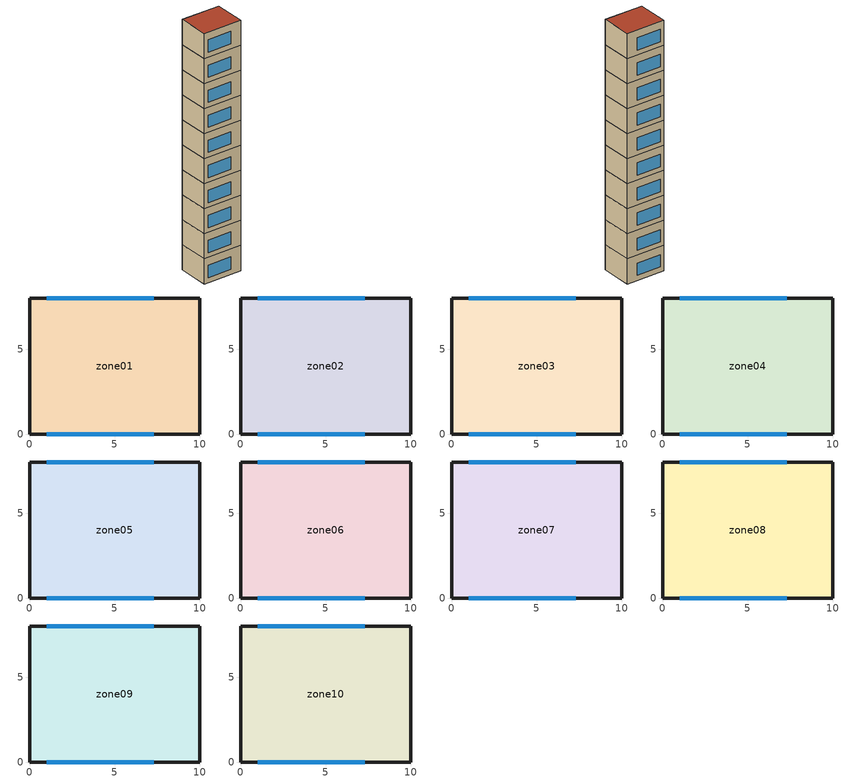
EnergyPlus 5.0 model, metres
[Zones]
zone01
 floor ground (GROUND_FLOOR): 0,0 0,8 10,8 10,0 z0
 wall outside (EXT_WALL): 10,0 10,8 0,8 0,0 10,0 z0:6.3
 window (EXT_WINDOW1): 1,0 7.3,0 / 7.3,8 1,8 z1.25:4.35
 ceiling to zone02 (ADJ_CEILING): 10,0 10,8 0,8 0,0 z6.3
zone02
 floor to zone01 (ADJ_CEILING): 0,0 0,8 10,8 10,0 z6.3
 wall outside (EXT_WALL): 10,0 10,8 0,8 0,0 10,0 z6.3:12.6
 window (EXT_WINDOW1): 1,0 7.3,0 / 7.3,8 1,8 z7.55:10.65
 ceiling to zone03 (ADJ_CEILING): 10,0 10,8 0,8 0,0 z12.6
zone03
 floor to zone02 (ADJ_CEILING): 0,0 0,8 10,8 10,0 z12.6
 wall outside (EXT_WALL): 10,0 10,8 0,8 0,0 10,0 z12.6:18.9
 window (EXT_WINDOW1): 1,0 7.3,0 / 7.3,8 1,8 z13.85:16.95
 ceiling to zone04 (ADJ_CEILING): 10,0 10,8 0,8 0,0 z18.9
zone04
 floor to zone03 (ADJ_CEILING): 0,0 0,8 10,8 10,0 z18.9
 wall outside (EXT_WALL): 10,0 10,8 0,8 0,0 10,0 z18.9:25.2
 window (EXT_WINDOW1): 1,0 7.3,0 / 7.3,8 1,8 z20.15:23.25
 ceiling to zone05 (ADJ_CEILING): 10,0 10,8 0,8 0,0 z25.2
zone05
 floor to zone04 (ADJ_CEILING): 0,0 0,8 10,8 10,0 z25.2
 wall outside (EXT_WALL): 10,0 10,8 0,8 0,0 10,0 z25.2:31.5
 window (EXT_WINDOW1): 1,0 7.3,0 / 7.3,8 1,8 z26.45:29.55
 ceiling to zone06 (ADJ_CEILING): 10,0 10,8 0,8 0,0 z31.5
zone06
 floor to zone05 (ADJ_CEILING): 0,0 0,8 10,8 10,0 z31.5
 wall outside (EXT_WALL): 10,0 10,8 0,8 0,0 10,0 z31.5:37.8
 window (EXT_WINDOW1): 1,0 7.3,0 / 7.3,8 1,8 z32.75:35.85
 ceiling to zone07 (ADJ_CEILING): 10,0 10,8 0,8 0,0 z37.8
zone07
 floor to zone06 (ADJ_CEILING): 0,0 0,8 10,8 10,0 z37.8
 wall outside (EXT_WALL): 10,0 10,8 0,8 0,0 10,0 z37.8:44.1
 window (EXT_WINDOW1): 1,0 7.3,0 / 7.3,8 1,8 z39.05:42.15
 ceiling to zone08 (ADJ_CEILING): 10,0 10,8 0,8 0,0 z44.1
zone08
 floor to zone07 (ADJ_CEILING): 0,0 0,8 10,8 10,0 z44.1
 wall outside (EXT_WALL): 10,0 10,8 0,8 0,0 10,0 z44.1:50.4
 window (EXT_WINDOW1): 1,0 7.3,0 / 7.3,8 1,8 z45.35:48.45
 ceiling to zone09 (ADJ_CEILING): 10,0 10,8 0,8 0,0 z50.4
zone09
 floor to zone08 (ADJ_CEILING): 0,0 0,8 10,8 10,0 z50.4
 wall outside (EXT_WALL): 10,0 10,8 0,8 0,0 10,0 z50.4:56.7
 window (EXT_WINDOW1): 1,0 7.3,0 / 7.3,8 1,8 z51.65:54.75
 ceiling to zone10 (ADJ_CEILING): 10,0 10,8 0,8 0,0 z56.7
zone10
 floor to zone09 (ADJ_CEILING): 0,0 0,8 10,8 10,0 z56.7
 wall outside (EXT_WALL): 10,0 10,8 0,8 0,0 10,0 z56.7:63
 window (EXT_WINDOW1): 1,0 7.3,0 / 7.3,8 1,8 z57.95:61.05
 roof outside (EXT_ROOF): 10,0 10,8 0,8 0,0 z63
[Building]
TRNSYS18: North Axis {deg}=0; Terrain=City; Loads Convergence Tolerance Value=0; Temperature Convergence Tolerance Value {deltaC}=0; Solar Distribution=FullInteriorAndExterior; Maximum Number of Warmup Days=0
[Site:Location]
not used: Latitude {deg}=0; Longitude {deg}=0; Time Zone {hr}=0; Elevation {m}=0
[Construction]
GROUND_FLOOR; EXT_WALL; EXT_ROOF; ADJ_CEILING; EXT_WINDOW1: 
[WindowProperty:ShadingControl]
ESHADE=0; ISHADE=INPUT 1*MAX_ISHADE : SHADECNTRL=ISHADE_INTERNAL
[SurfaceProperty:OtherSideCoefficients]
BOUNDARY=IDENTICAL; BOUNDARY=INPUT 1*TBOUNDARY; BOUNDARY=INPUT 1*TBOUNDARY_2; BOUNDARY=INPUT 1*TBOUNDARY_3; BOUNDARY=INPUT 1*TGROUND; BOUNDARY=20; BOUNDARY=15
[Zone] Multiplier=1
zone01; zone02; zone03; zone04; zone05; zone06; zone07; zone08; zone09; zone10
